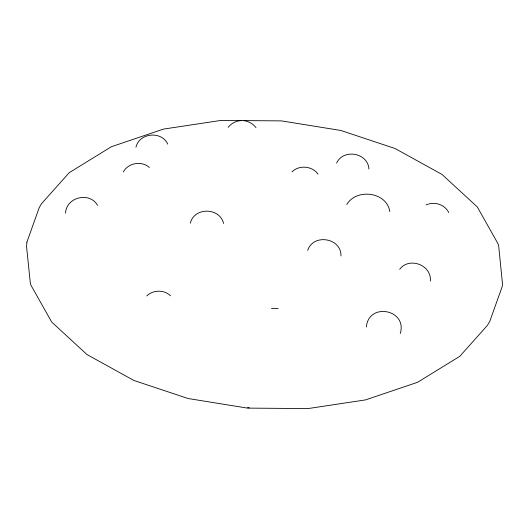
<?xml version="1.0" encoding="UTF-8"?>
<svg xmlns="http://www.w3.org/2000/svg" width="529" height="529" viewBox="0 0 529 529"><rect width="100%" height="100%" fill="white"/><g stroke="black" fill="none" stroke-linecap="round" stroke-linejoin="round"><path stroke-width="0.79" d="M65.55 213.147C66.171 197.066 89.798 191.379 97.561 205.378M366.352 326.988C368.561 301.914 407.7 309.465 400.261 333.528M135.953 147.168C139.418 132.686 161.623 130.656 167.753 144.126M190.314 223.192C194.249 206.938 219.753 207.308 223.602 223.45M307.699 250.429C313.108 233.177 341.569 237.832 340.954 255.963M123.35 171.951C128.163 162.773 141.812 160.558 149.396 167.475M336.596 163.117C343.268 148.351 368.085 152.742 368.898 169.002M346.753 204.511C356.572 187.98 386.924 191.882 389.774 211.587M228.164 127.35C231.266 123.317 236.046 120.877 241.098 120.592M399.693 269.301C409.181 256.466 431.915 265.089 430.348 281.071M291.982 171.892C299.136 164.717 312.13 165.894 318.035 174.081M146.745 295.949C153.013 289.733 164.228 289.535 170.503 295.797M426.09 204.882L428.1 204.201M428.768 203.969C436.372 201.807 445.253 205.358 448.771 212.539M271.516 308.619L273.672 308.295L278.168 308.672M243.373 120.605C248.339 121.108 252.902 123.614 255.976 127.568M249.225 407.786A230.075 133.275 3.7 0 1 247.598 407.654M26.88 242.189L26.582 246.871L30.332 283.114L30.999 285.296L51.703 322.055L86.941 354.523L133.863 380.45L188.093 398.516L247.486 408.11L307.997 408.58L365.499 399.904L417.593 382.288L459.774 356.328L487.328 325.467L489.662 321.692L502.12 286.811L502.55 284.496L498.668 245.886L498.001 243.704L477.297 206.945L442.059 174.477L395.137 148.55L340.907 130.484L281.514 120.89L221.003 120.42L163.501 129.096L111.407 146.712L69.226 172.672L41.672 203.533L39.338 207.308L26.88 242.189"/></g></svg>
